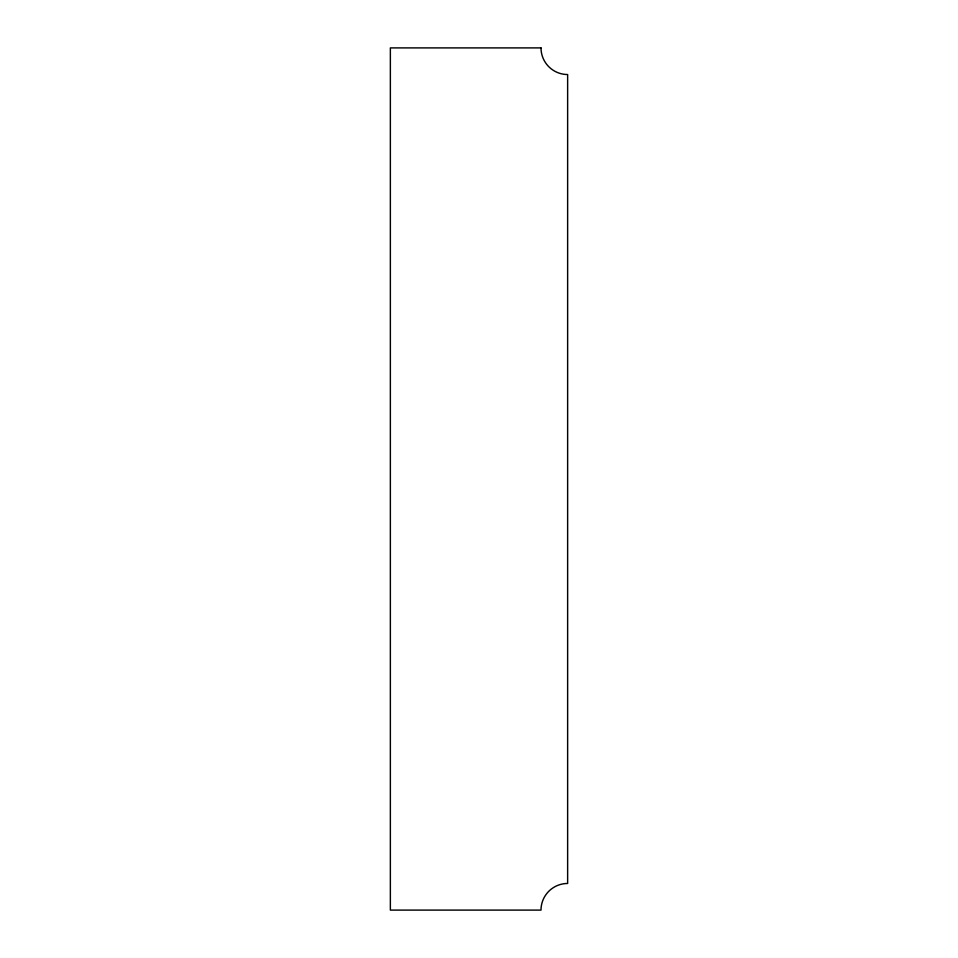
<?xml version="1.0" encoding="UTF-8"?>
<svg xmlns="http://www.w3.org/2000/svg" width="958" height="958" viewBox="0 0 958 958"><rect width="100%" height="100%" fill="white"/><g stroke="black" fill="none" stroke-linecap="round" stroke-linejoin="round"><path stroke-width="1.44" d="M541.007 47.9L390.361 47.9L390.361 910.1L541.007 910.1A26.632 26.632 0 0 1 567.639 883.468L567.639 74.532A26.632 26.632 0 0 1 541.007 47.9"/></g></svg>
